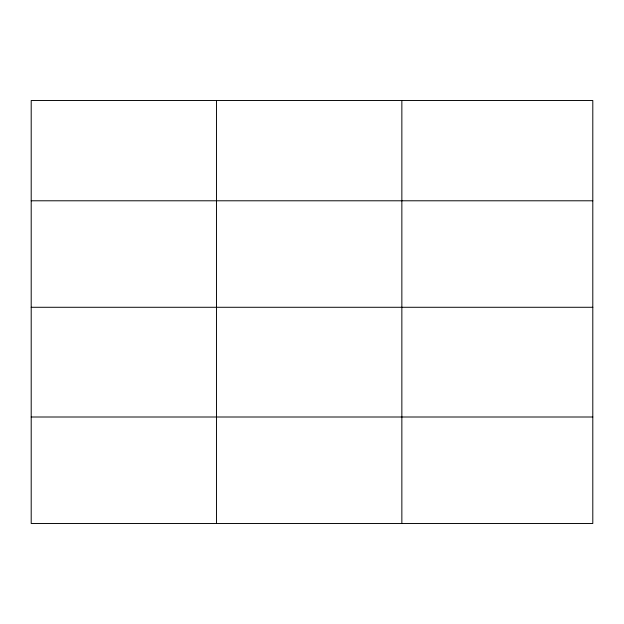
<?xml version="1.0" encoding="UTF-8"?>
<svg xmlns="http://www.w3.org/2000/svg" width="624" height="624" viewBox="0 0 624 624"><rect width="100%" height="100%" fill="white"/><g stroke="black" fill="none" stroke-linecap="round" stroke-linejoin="round"><path stroke-width="0.94" d="M592.8 307.281L592.8 100.503L31.2 100.503L31.2 523.497L592.8 523.497L592.8 307.281L31.2 307.281M31.2 200.788L592.8 200.788M31.2 417.004L592.8 417.004M401.856 100.503L401.856 523.497M216.528 100.503L216.528 523.497"/></g></svg>
